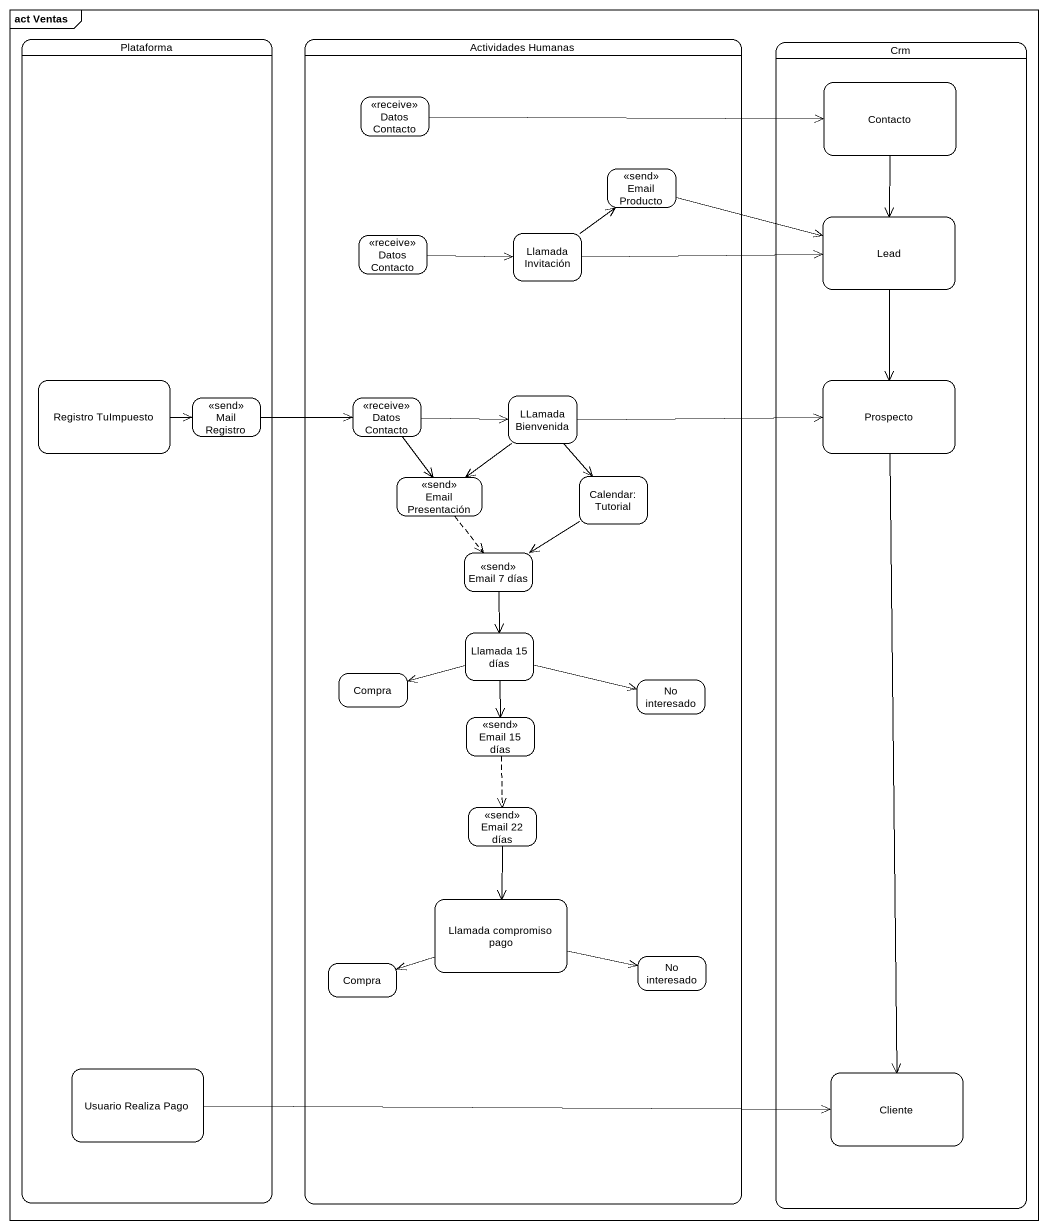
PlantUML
@startuml
mainframe act Ventas
hide empty description
state Plataforma {
  state "Registro TuImpuesto" as Registro_TuImpuesto
  state "Mail Registro" as Mail_Registro <<send>>
  state "Usuario Realiza Pago" as Usuario_Realiza_Pago
}
state "Actividades Humanas" as Actividades_Humanas {
  state "Datos Contacto" as Datos_Contacto <<receive>>
  state "Email Producto" as Email_Producto <<send>>
  state "Datos Contacto" as Datos_Contacto_2 <<receive>>
  state "Llamada Invitación" as Llamada_Invitación
  state "Datos Contacto" as Datos_Contacto_3 <<receive>>
  state "LLamada Bienvenida" as LLamada_Bienvenida
  state "Email Presentación" as Email_Presentación <<send>>
  state "Calendar: Tutorial" as Calendar_Tutorial
  state "Email 7 días" as Email_7_días <<send>>
  state "Llamada 15 días" as Llamada_15_días
  state Compra
  state "No interesado" as No_interesado
  state "Email 15 días" as Email_15_días <<send>>
  state "Email 22 días" as Email_22_días <<send>>
  state "Llamada compromiso pago" as Llamada_compromiso_pago
  state "Compra" as Compra_2
  state "No interesado" as No_interesado_2
}
state Crm {
  state Contacto
  state Lead
  state Prospecto
  state Cliente
}
Datos_Contacto -right-> Contacto
Contacto --> Lead
Email_Producto -right-> Lead
Datos_Contacto_2 -right-> Llamada_Invitación
Llamada_Invitación -up-> Email_Producto
Llamada_Invitación -right-> Lead
Lead --> Prospecto
Registro_TuImpuesto -right-> Mail_Registro
Prospecto --> Cliente
Mail_Registro -right-> Datos_Contacto_3
Datos_Contacto_3 -right-> LLamada_Bienvenida
Datos_Contacto_3 --> Email_Presentación
LLamada_Bienvenida -right-> Prospecto
LLamada_Bienvenida --> Email_Presentación
LLamada_Bienvenida --> Calendar_Tutorial
Email_Presentación -[dashed]-> Email_7_días
Calendar_Tutorial --> Email_7_días
Email_7_días --> Llamada_15_días
Llamada_15_días -left-> Compra
Llamada_15_días -right-> No_interesado
Llamada_15_días --> Email_15_días
Email_15_días -[dashed]-> Email_22_días
Email_22_días --> Llamada_compromiso_pago
Llamada_compromiso_pago -left-> Compra_2
Llamada_compromiso_pago -right-> No_interesado_2
Usuario_Realiza_Pago -right-> Cliente
@enduml
